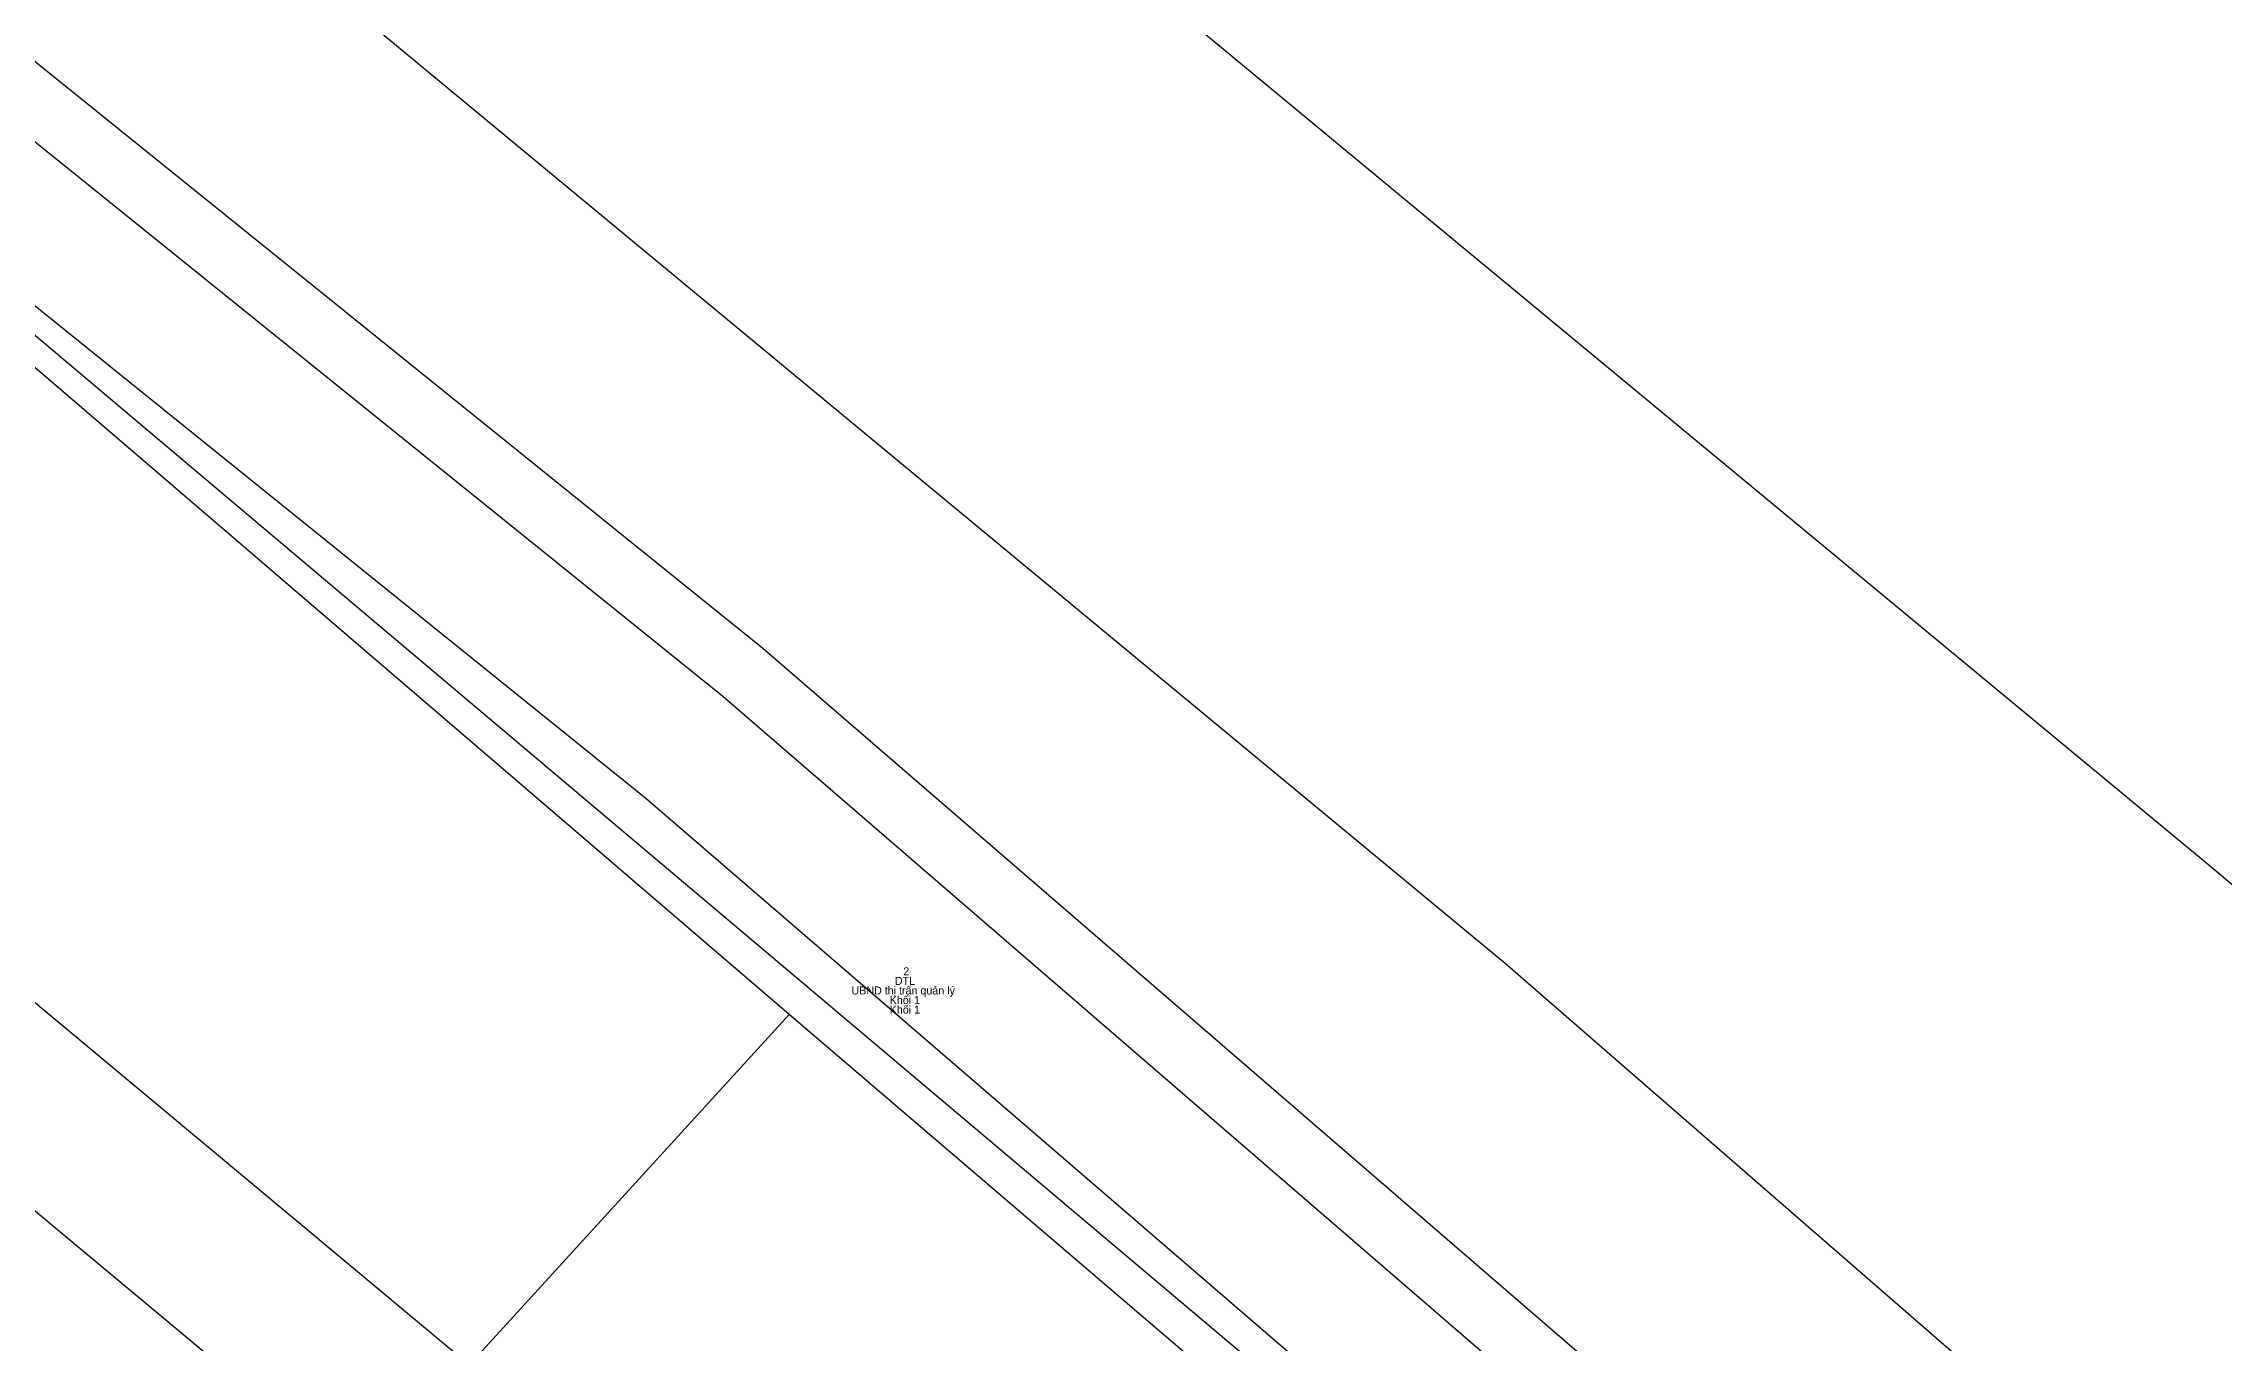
# Model space of a CAD drawing. Extents: x 549390 to 550118, y 1841259 to 1842146.
# Drawn here: x 549725.44 to 549752.69, y 1841950.23 to 1841966.47 of the extents above; entities that cross this region are included whole.
import ezdxf

# ---------------------------------------------------------------- set-up
doc = ezdxf.new("R2010")
doc.units = 0
for name, color, linetype in [('Level 10', 7, 'Continuous'), ('Level 15', 7, 'Continuous'), ('Level 22', 7, 'Continuous'), ('Level 23', 7, 'Continuous'), ('Level 31', 7, 'Continuous'), ('Level 46', 7, 'Continuous'), ('Level 50', 7, 'Continuous')]:
    doc.layers.add(name, color=color, linetype=linetype)

msp = doc.modelspace()

# ---------------------------------------------------------------- linework, layer by layer
at = {"layer": 'Level 10'}
for p, q in [((549734.76, 1841954.33), (549722.64, 1841964.72)), ((549720.59, 1841938.81), (549734.76, 1841954.33)), ((549740.08, 1841949.78), (549734.76, 1841954.33))]:
    msp.add_line(p, q, dxfattribs=at)
at = {"layer": 'Level 22'}
msp.add_lwpolyline([(549683.458, 1842000), (549734.43, 1841958.909), (549792.886, 1841908.434), (549854.06, 1841855.451)], dxfattribs=at)
at = {"layer": 'Level 23'}
msp.add_line((549722.26, 1841965.41), (549763.35, 1841930.76), dxfattribs=at)
msp.add_lwpolyline([(549702.43, 1841996.97), (549720.21, 1841982.94), (549752.56, 1841956.16), (549768.59, 1841942.59), (549784.06, 1841928.39), (549800.19, 1841915.03), (549807.93, 1841907.93), (549815.73, 1841901.03), (549830.29, 1841889.14), (549841.65, 1841879.52), (549853.29, 1841869.15), (549863.5, 1841859.7), (549877.72, 1841848.55), (549881.38, 1841852.47)], dxfattribs=at)
at = {"layer": 'Level 31'}
msp.add_lwpolyline([(549682.21, 1842000), (549733.93, 1841958.31), (549791.94, 1841908.22), (549791.3, 1841906.76), (549732.97, 1841957.03), (549679.89, 1841999.82), (549679.67, 1842000)], dxfattribs=at)
at = {"layer": 'Level 46'}
msp.add_lwpolyline([(549573, 1842100), (549580.99, 1842088.64), (549590.34, 1842080.72), (549689.33, 1842000), (549743.71, 1841954.97), (549853.1, 1841859.96), (550014.42, 1841724.51), (550100, 1841655.92)], dxfattribs=at)
at = {"layer": 'Level 50'}
for points in [[(550000.63, 1841724.424), (549949.05, 1841766.249), (549900.097, 1841808.062), (549834.723, 1841863.256), (549772.33, 1841915.318), (549713.25, 1841964.538), (549669.776, 1842000.768)], [(549999.37, 1841722.871), (549947.77, 1841764.711), (549898.803, 1841806.538), (549833.437, 1841861.724), (549771.05, 1841913.782), (549711.97, 1841963.002), (549668.495, 1841999.232)]]:
    msp.add_lwpolyline(points, dxfattribs=at)

# ---------------------------------------------------------------- texts
at = {"layer": 'Level 15'}
for s, height, p in [('UBND thị trấn quản lý', 0.10002, (549735.539, 1841954.58)), ('DTL', 0.1, (549736.081, 1841954.7)), ('2', 0.1, (549736.187, 1841954.82)), ('Khối 1', 0.1, (549736.017, 1841954.46)), ('Khối 1', 0.1, (549736.017, 1841954.34))]:
    msp.add_text(s, height=height, dxfattribs=at).set_placement(p)

doc.saveas('drawing.dxf')
